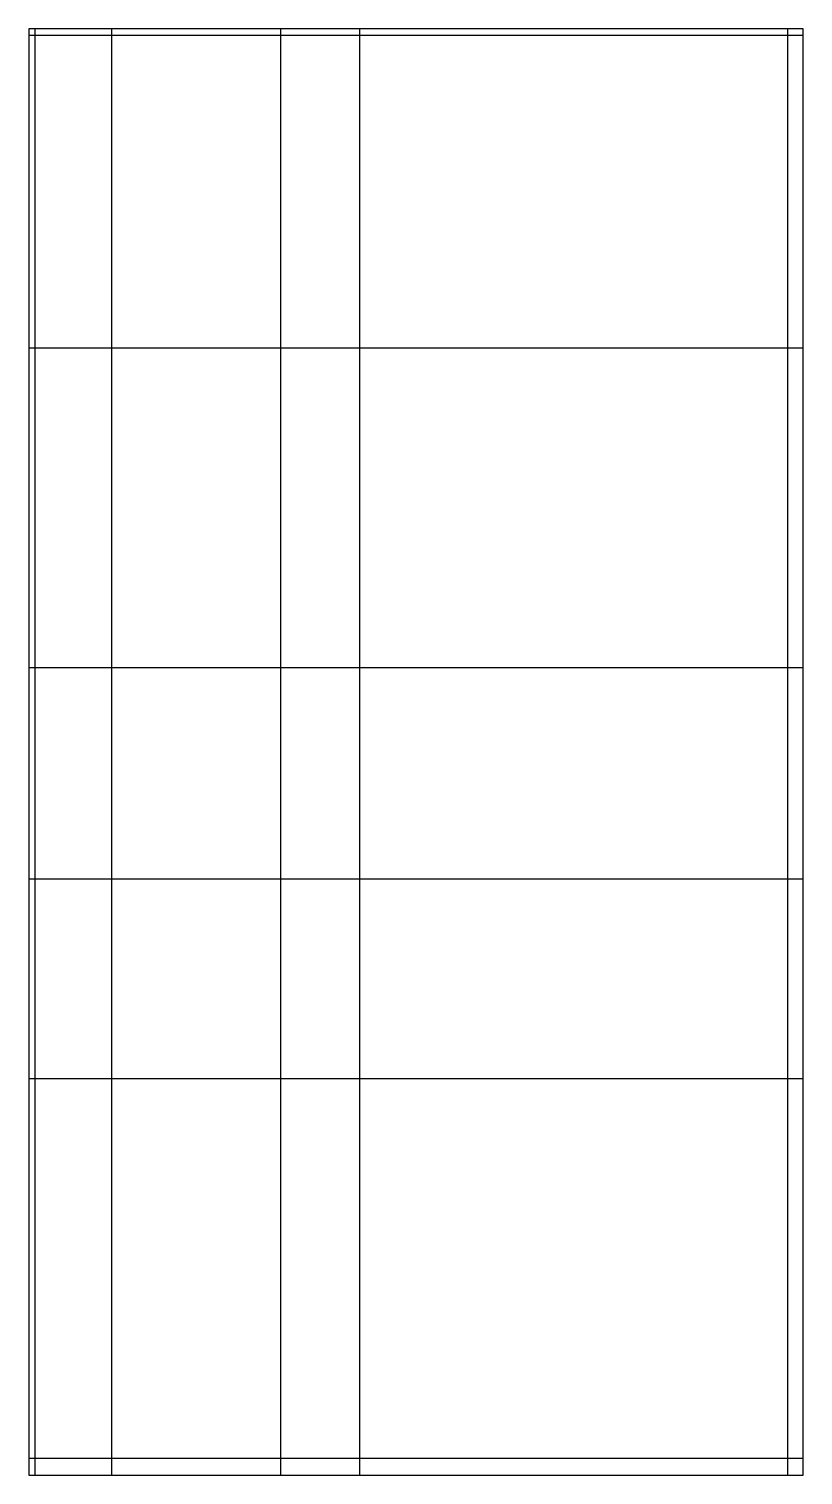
# Model space of a CAD drawing. Header units: millimetres. Extents: x 85470 to 95550, y 44380 to 63200.
import ezdxf

# ---------------------------------------------------------------- set-up
doc = ezdxf.new("R2010")
doc.units = ezdxf.units.MM
doc.layers.add('ASSEMBLAGE-AXES', color=8, linetype='Continuous')
doc.layers.add('ASSEMBLAGE-EXISTANT', color=8, linetype='Continuous')

msp = doc.modelspace()

# ---------------------------------------------------------------- linework, layer by layer
at = {"layer": 'ASSEMBLAGE-AXES'}
for p, q in [((85470, 63120), (95550, 63120)), ((85550, 44380), (85550, 63200)), ((86550, 44380), (86550, 63200)), ((88750, 44380), (88750, 63200)), ((89780, 44380), (89780, 63200)), ((95350, 44380), (95350, 63200)), ((85470, 59050), (95550, 59050)), ((85470, 54890), (95550, 54890)), ((85470, 52140), (95550, 52140)), ((85470, 49540), (95550, 49540)), ((85470, 44600), (95550, 44600))]:
    msp.add_line(p, q, dxfattribs=at)
at = {"layer": 'ASSEMBLAGE-EXISTANT'}
msp.add_lwpolyline([(85470, 44380), (95550, 44380), (95550, 63200), (85470, 63200), (85470, 44380)], dxfattribs=at)

doc.saveas('drawing.dxf')
